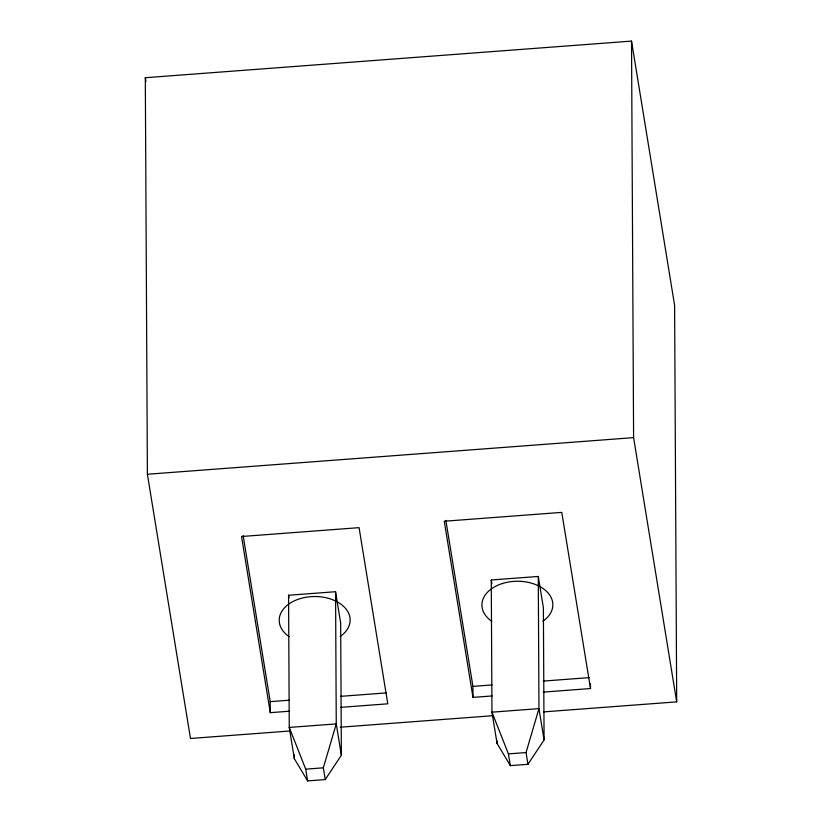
<?xml version="1.0" encoding="UTF-8"?>
<svg xmlns="http://www.w3.org/2000/svg" width="822" height="822" viewBox="0 0 822 822"><rect width="100%" height="100%" fill="white"/><g stroke="black" fill="none" stroke-linecap="round" stroke-linejoin="round"><path stroke-width="1.23" d="M325.255 779.575L323.334 767.83L336.26 723.894L335.561 591.717L288.563 595.251L289.252 727.429L294.358 758.747L307.623 780.9L325.255 779.575L341.366 755.213L340.668 623.035L335.561 591.717M527.96 764.306L526.049 752.562L538.965 708.626L538.276 576.448L491.268 579.983L491.957 712.16L497.063 743.478L510.339 765.631L527.96 764.306L544.072 739.944L543.383 607.766L538.276 576.448M290.279 730.964L190.478 738.485L147.395 474.253L145.309 77.72L631.522 41.1L674.605 305.332L676.691 701.865L543.619 711.883M147.395 474.253L633.598 437.633L676.691 701.865M243.148 535.625L270.222 701.649L289.375 700.2M340.472 696.357L386.453 692.895M445.863 520.357L472.927 686.38L492.09 684.932M543.178 681.089L589.168 677.626M340.534 707.372L387.789 703.807L359.07 527.652L241.555 536.509L270.274 712.664L289.436 711.215M543.239 692.103L590.504 688.538L561.775 512.383L444.26 521.24L472.989 697.395L492.152 695.946M340.174 727.213L492.44 715.736M341.366 755.213L336.26 723.894L289.252 727.429L305.712 769.156L323.334 767.83M544.072 739.944L538.965 708.626L491.957 712.16L508.417 753.887L526.049 752.562M491.268 579.983L491.885 583.743M508.417 753.887L510.339 765.631M288.563 595.251L288.964 597.758M305.712 769.156L307.623 780.9M145.309 77.72L145.936 81.512M631.522 41.1L633.598 437.633M590.473 683.647L590.504 688.538M497.053 740.91L497.063 743.478M472.927 686.38L472.989 697.395M294.338 754.894L294.358 758.747M270.222 701.649L270.274 712.664M491.823 621.35A35.459 23.633 -0.3 0 1 492.491 588.12A35.459 23.633 -0.3 0 1 542.335 588.028A35.459 23.633 -0.3 0 1 542.88 621.247M289.108 636.618A35.459 23.633 -0.3 0 1 289.786 603.389A35.459 23.633 -0.3 0 1 339.63 603.297A35.459 23.633 -0.3 0 1 340.164 636.516"/></g></svg>
